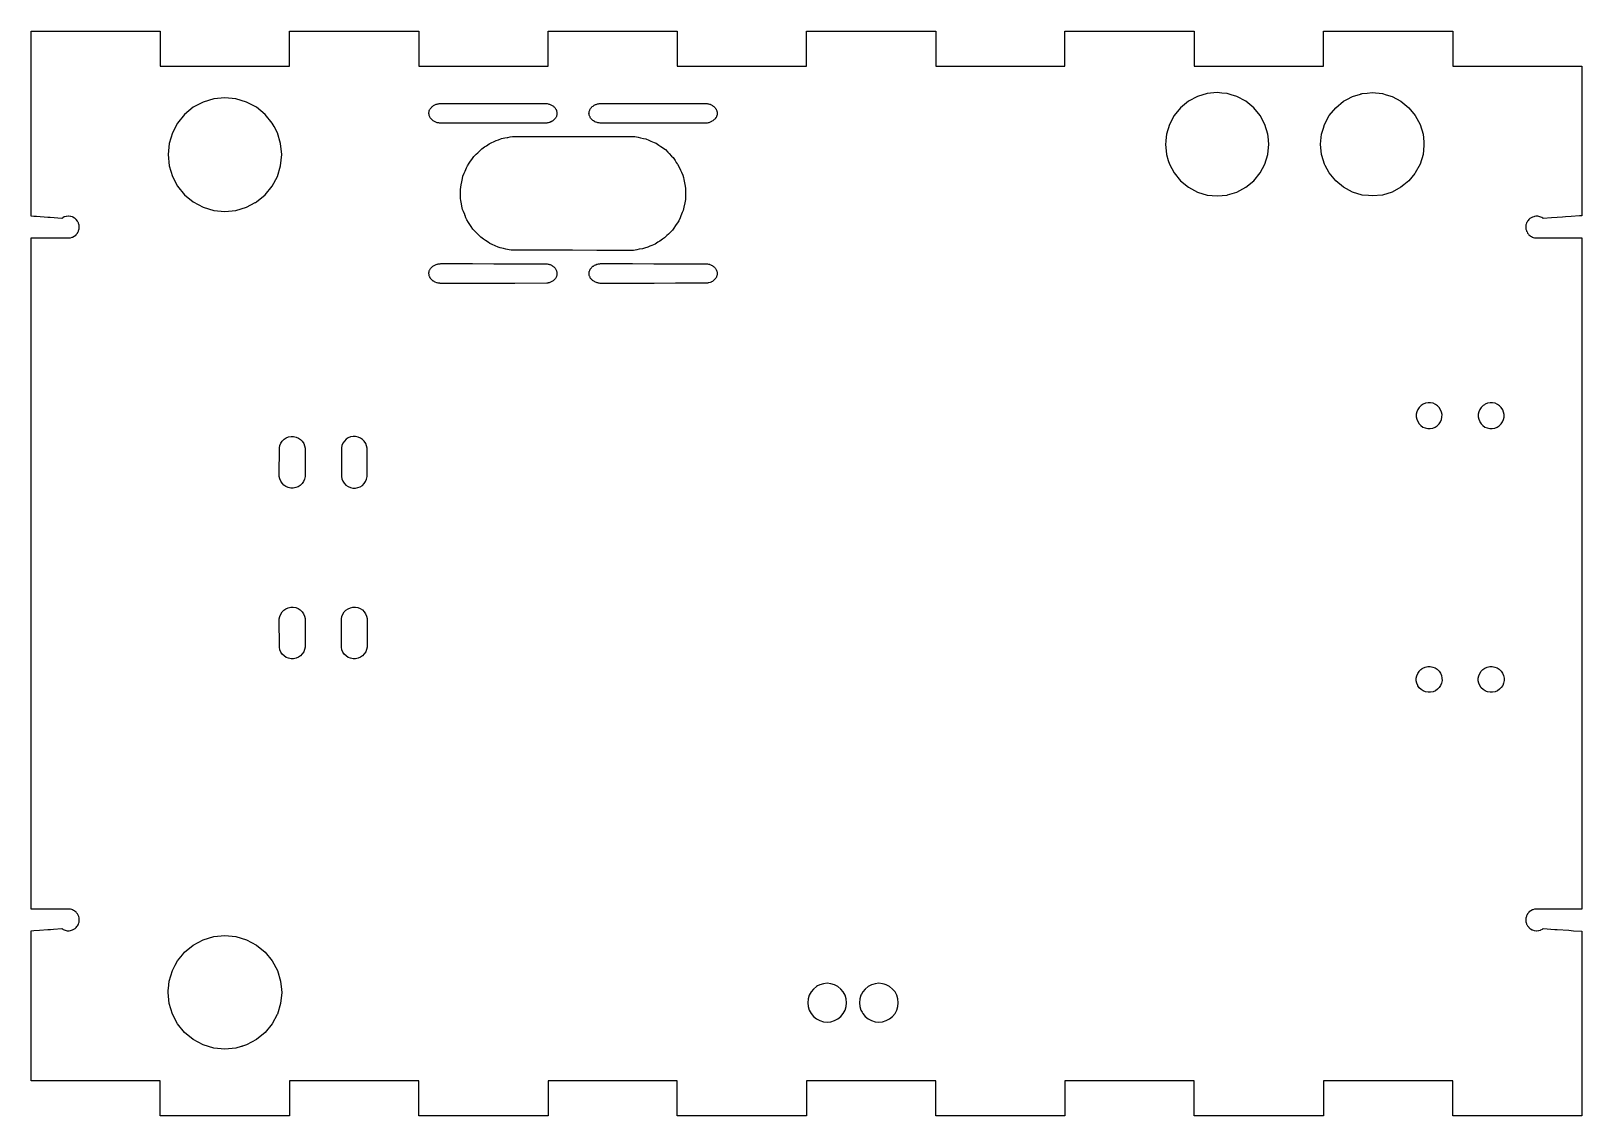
# Model space of a CAD drawing. Header units: millimetres. Extents: x 0 to 300, y 0 to 210.
import ezdxf

# ---------------------------------------------------------------- set-up
doc = ezdxf.new("R2010")
doc.units = ezdxf.units.MM

msp = doc.modelspace()

# ---------------------------------------------------------------- linework, layer by layer
for p, q in [((101.87, 193.9), (101.87, 193.75)), ((132.85, 194.19), (132.85, 194.05)), ((132.85, 194.05), (132.85, 193.95)), ((132.85, 193.95), (132.85, 193.8)), ((269.56, 187.9), (269.55, 187.8)), ((101.88, 163.02), (101.87, 162.93)), ((101.87, 162.93), (101.87, 162.78)), ((101.88, 163.17), (101.88, 163.02)), ((132.86, 162.98), (132.86, 162.83)), ((26.68, 24.46), (26.7, 24.6)), ((26.7, 24.6), (26.71, 24.7))]:
    msp.add_line(p, q)
for points in [[(9.41, 172.51), (9.31, 172.84), (9.28, 172.9), (9.12, 173.2), (8.9, 173.47), (8.86, 173.52), (8.59, 173.74), (8.54, 173.78), (8.24, 173.94), (8.18, 173.98), (7.85, 174.08), (7.78, 174.1), (7.44, 174.13), (7.37, 174.14), (7.03, 174.1), (6.96, 174.1), (6.64, 174), (6.57, 173.98), (6.27, 173.82), (6.21, 173.78), (6.12, 173.71), (6.1, 173.7), (3.87, 173.86), (3.41, 173.89), (1.17, 174.05), (0.71, 174.08), (0.25, 174.12), (0.14, 174.12), (0.14, 209.94), (25.14, 209.94), (25.14, 203.14), (50.14, 203.14), (50.14, 209.94), (75.14, 209.94), (75.14, 203.14), (100.14, 203.14), (100.14, 209.94), (125.14, 209.94), (125.14, 203.14), (150.14, 203.14), (150.14, 209.94), (175.14, 209.94), (175.14, 203.14), (200.14, 203.14), (200.14, 209.94), (225.14, 209.94), (225.14, 203.14), (250.14, 203.14), (250.14, 209.94), (275.14, 209.94), (275.14, 203.14), (300.14, 203.14), (300.14, 174.23), (299.64, 174.2), (298.04, 174.08), (296.94, 174), (296.39, 173.96), (295.34, 173.89), (294.25, 173.81), (292.64, 173.7), (292.6, 173.73), (292.54, 173.78), (292.39, 173.86), (292.18, 173.97), (292.02, 174.02), (291.78, 174.09), (291.62, 174.11), (291.37, 174.13), (291.21, 174.12), (290.96, 174.09), (290.8, 174.04), (290.57, 173.97), (290.42, 173.89), (290.21, 173.78), (290.08, 173.67), (289.89, 173.52), (289.73, 173.33), (289.63, 173.2), (289.51, 172.98), (289.43, 172.84), (289.36, 172.6), (289.31, 172.44), (289.29, 172.2), (289.27, 172.03), (289.3, 171.79), (289.31, 171.62), (289.38, 171.39), (289.43, 171.23), (289.51, 171.08), (289.63, 170.87), (289.78, 170.68), (289.89, 170.55), (290.08, 170.39), (290.21, 170.29), (290.35, 170.21), (290.57, 170.09), (290.73, 170.04), (290.96, 169.97), (291.13, 169.96), (291.37, 169.93), (291.4, 169.94)], [(269.55, 187.8), (269.39, 186.09), (268.82, 184.21), (267.89, 182.49), (267.83, 182.41), (266.65, 180.97), (265.7, 180.19), (265.13, 179.73), (263.4, 178.8), (261.53, 178.23), (259.58, 178.04), (258.84, 178.11), (257.63, 178.23), (255.75, 178.8), (254.02, 179.73), (252.51, 180.97), (251.26, 182.49), (250.49, 183.94), (250.34, 184.21), (249.85, 185.84), (249.77, 186.09), (249.58, 188.04), (249.77, 189.99), (249.83, 190.2), (250.13, 191.17), (250.34, 191.87), (251.26, 193.6), (252.51, 195.11), (254.02, 196.36), (254.68, 196.71), (255.75, 197.28), (257.29, 197.75), (257.32, 197.76), (257.35, 197.77), (257.4, 197.78), (257.43, 197.79), (257.48, 197.8), (257.52, 197.82), (257.63, 197.85), (258.58, 197.94), (259.58, 198.04), (261.53, 197.85), (262.24, 197.63), (263.4, 197.28), (265.13, 196.36), (266.65, 195.11), (267.89, 193.6), (268.82, 191.87), (269.39, 189.99), (269.53, 188.49), (269.54, 188.38), (269.56, 188.22), (269.57, 188.12), (269.58, 188.04), (269.57, 187.98), (269.56, 187.9)], [(77.16, 194.45), (77.18, 194.54), (77.25, 194.68), (77.3, 194.77), (77.36, 194.9), (77.41, 194.99), (77.52, 195.1), (77.59, 195.18), (77.67, 195.26), (77.78, 195.37), (77.92, 195.46), (78.01, 195.52), (78.15, 195.61), (78.25, 195.67), (78.41, 195.73), (78.52, 195.77), (78.68, 195.83), (78.8, 195.87), (78.97, 195.89), (79.09, 195.91), (79.27, 195.93), (79.39, 195.95), (83.51, 195.94), (89.69, 195.93), (95.87, 195.92), (95.96, 195.92), (99.99, 195.91), (100.14, 195.87), (100.16, 195.86), (100.27, 195.83), (100.44, 195.78), (100.56, 195.75), (100.71, 195.67), (100.81, 195.62), (100.96, 195.54), (101.06, 195.49), (101.18, 195.38), (101.26, 195.31), (101.38, 195.2), (101.46, 195.13), (101.55, 195), (101.6, 194.92), (101.69, 194.79), (101.74, 194.7), (101.77, 194.61), (101.81, 194.47), (101.85, 194.33), (101.88, 194.24), (101.88, 194.14)], [(108.13, 194.4), (108.15, 194.5), (108.21, 194.63), (108.25, 194.72), (108.32, 194.86), (108.36, 194.95), (108.47, 195.06), (108.54, 195.14), (108.64, 195.26), (108.71, 195.34), (108.85, 195.43), (108.94, 195.49), (109.08, 195.58), (109.17, 195.65), (109.34, 195.71), (109.45, 195.75), (109.61, 195.81), (109.72, 195.85), (109.89, 195.88), (110.01, 195.9), (110.19, 195.93), (110.31, 195.95), (114.43, 195.94), (120.61, 195.93), (125.14, 195.93), (126.79, 195.93), (130.91, 195.92), (131.08, 195.88), (131.19, 195.85), (131.37, 195.8), (131.48, 195.77), (131.58, 195.72), (131.74, 195.65), (131.89, 195.57), (131.99, 195.52), (132.12, 195.42), (132.2, 195.35), (132.32, 195.24), (132.41, 195.17), (132.46, 195.09), (132.55, 194.96), (132.64, 194.83), (132.7, 194.75), (132.74, 194.61), (132.78, 194.52), (132.82, 194.38), (132.85, 194.29), (132.85, 194.19)], [(77.14, 193.73), (77.13, 193.83), (77.11, 193.97), (77.09, 194.07), (77.11, 194.16), (77.14, 194.3), (77.16, 194.45)], [(101.87, 193.75), (101.84, 193.66), (101.79, 193.52), (101.76, 193.43), (101.71, 193.29), (101.65, 193.21), (101.56, 193.08), (101.5, 193), (101.48, 192.98), (101.41, 192.87), (101.28, 192.77), (101.2, 192.7), (101.07, 192.6), (100.99, 192.53), (100.88, 192.48), (100.73, 192.4), (100.63, 192.35), (100.47, 192.28), (100.36, 192.25), (100.19, 192.21), (100.14, 192.2), (100.07, 192.18), (99.9, 192.14), (95.78, 192.13), (93.88, 192.13), (89.6, 192.13), (83.42, 192.12), (79.3, 192.12), (79.18, 192.14), (79, 192.17), (78.88, 192.19), (78.71, 192.22), (78.6, 192.26), (78.44, 192.32), (78.33, 192.37), (78.17, 192.43), (78.08, 192.49), (77.94, 192.59), (77.85, 192.65), (77.71, 192.74), (77.64, 192.82), (77.54, 192.94), (77.47, 193.02), (77.37, 193.14), (77.3, 193.27), (77.26, 193.36), (77.2, 193.5), (77.16, 193.59), (77.14, 193.73)], [(101.88, 194.14), (101.87, 193.99), (101.87, 193.9)], [(132.86, 193.8), (132.83, 193.71), (132.78, 193.57), (132.75, 193.48), (132.71, 193.34), (132.65, 193.25), (132.57, 193.13), (132.51, 193.04), (132.42, 192.91), (132.3, 192.81), (132.22, 192.74), (132.1, 192.63), (132.02, 192.56), (131.86, 192.48), (131.76, 192.43), (131.61, 192.35), (131.51, 192.3), (131.39, 192.27), (131.22, 192.22), (131.11, 192.19), (130.94, 192.15), (126.82, 192.14), (125.14, 192.14), (120.64, 192.13), (116.52, 192.13), (110.34, 192.12), (110.22, 192.13), (110.04, 192.16), (109.92, 192.18), (109.75, 192.2), (109.64, 192.24), (109.47, 192.3), (109.36, 192.34), (109.2, 192.41), (109.11, 192.47), (108.97, 192.56), (108.83, 192.65), (108.74, 192.71), (108.66, 192.79), (108.56, 192.9), (108.48, 192.98), (108.38, 193.1), (108.31, 193.23), (108.27, 193.32), (108.22, 193.41), (108.15, 193.54), (108.13, 193.69), (108.11, 193.78), (108.09, 193.92), (108.07, 194.02), (108.09, 194.16)], [(108.09, 194.16), (108.11, 194.26), (108.13, 194.4)], [(104.71, 167.54), (100.14, 167.54), (93.03, 167.55), (92.61, 167.64), (91.97, 167.78), (91.55, 167.86), (90.91, 168), (90.51, 168.17), (89.92, 168.42), (89.32, 168.68), (88.92, 168.85), (88.56, 169.09), (88.02, 169.46), (87.67, 169.71), (87.13, 170.07), (86.68, 170.54), (86.07, 171.16), (85.61, 171.62), (85.26, 172.17), (85.02, 172.53), (84.79, 172.89), (84.43, 173.44), (84.27, 173.84), (84.09, 174.29), (84.08, 174.31), (84.03, 174.44), (83.78, 175.05), (83.62, 175.45), (83.5, 176.09), (83.42, 176.51), (83.3, 177.15), (83.22, 177.58), (83.23, 178.23), (83.24, 178.66), (83.24, 179.31), (83.25, 179.74), (83.34, 180.17), (83.47, 180.8), (83.6, 181.44), (83.69, 181.86), (83.95, 182.46), (84.12, 182.86), (84.37, 183.46), (84.55, 183.86), (84.91, 184.39), (85.16, 184.75), (85.4, 185.11), (85.77, 185.65), (86.23, 186.1), (86.54, 186.4), (87.01, 186.86), (87.32, 187.16), (87.86, 187.52), (88.22, 187.75), (88.77, 188.11), (89.13, 188.34), (89.73, 188.59), (90.14, 188.75), (90.54, 188.91), (91.14, 189.15), (91.78, 189.27), (92.21, 189.35), (92.37, 189.38), (92.85, 189.47), (93.27, 189.55), (100.14, 189.55), (100.37, 189.55), (101.92, 189.55), (105.11, 189.54), (109.84, 189.54), (116.94, 189.53), (117.58, 189.4), (118, 189.31), (118.64, 189.17), (119.06, 189.08), (119.66, 188.83), (120.06, 188.66), (120.65, 188.4), (121.05, 188.23), (121.59, 187.87), (121.95, 187.62), (122.84, 187.01), (123.3, 186.54), (123.6, 186.24), (124.05, 185.77), (124.36, 185.46), (124.71, 184.91), (124.95, 184.55), (125.14, 184.26), (125.19, 184.19), (125.54, 183.64), (125.78, 183.04), (125.95, 182.64), (126.19, 182.04), (126.35, 181.63), (126.43, 181.21), (126.55, 180.57), (126.67, 179.93), (126.75, 179.5), (126.74, 179.07), (126.74, 178.42), (126.73, 177.99), (126.73, 177.34), (126.59, 176.7), (126.41, 175.85), (126.28, 175.22), (126.11, 174.82), (125.85, 174.22), (125.68, 173.82), (125.43, 173.22), (125.18, 172.87), (125.14, 172.8), (124.82, 172.33), (124.45, 171.79), (124.2, 171.43), (123.89, 171.13), (123.43, 170.68), (123.12, 170.37), (122.66, 169.92), (122.29, 169.68), (121.75, 169.33), (121.39, 169.09), (120.84, 168.73), (120.24, 168.49), (119.84, 168.33), (119.43, 168.17), (118.83, 167.93), (118.4, 167.85), (117.76, 167.73), (117.34, 167.65), (116.7, 167.53), (109.6, 167.53), (104.87, 167.54), (104.71, 167.54)], [(7.35, 40.14), (7.32, 40.15), (0.14, 40.15), (0.14, 169.94), (4.88, 169.94), (7.32, 169.94), (7.37, 169.94), (7.71, 169.97), (7.78, 169.98), (8.11, 170.08), (8.18, 170.1), (8.48, 170.26), (8.54, 170.29), (8.59, 170.33), (8.86, 170.55), (8.9, 170.61), (9.12, 170.87), (9.28, 171.17), (9.31, 171.23), (9.41, 171.56), (9.43, 171.63)], [(9.43, 171.63), (9.47, 171.97), (9.47, 172.04), (9.44, 172.38), (9.43, 172.45), (9.41, 172.51)], [(291.4, 169.94), (291.43, 169.94), (293.18, 169.93), (300.14, 169.93), (300.14, 40.15), (291.43, 40.15), (291.38, 40.15)], [(77.11, 162.98), (77.1, 163.08), (77.12, 163.22), (77.14, 163.32), (77.16, 163.46), (77.18, 163.56), (77.25, 163.69), (77.3, 163.78), (77.36, 163.91), (77.41, 164), (77.52, 164.12), (77.59, 164.19), (77.7, 164.31), (77.77, 164.39), (77.86, 164.45), (78.01, 164.54), (78.15, 164.63), (78.24, 164.69), (78.41, 164.75), (78.52, 164.79), (78.68, 164.85), (78.79, 164.89), (78.91, 164.9), (78.94, 164.91), (79.09, 164.93), (79.26, 164.95), (79.38, 164.97)], [(77.14, 162.75), (77.13, 162.84), (77.11, 162.98)], [(101.87, 162.78), (101.84, 162.69), (101.79, 162.55), (101.76, 162.46), (101.71, 162.32), (101.65, 162.23), (101.57, 162.11), (101.51, 162.02), (101.42, 161.9), (101.33, 161.83), (101.21, 161.73), (101.12, 161.66), (101, 161.55), (100.89, 161.5), (100.74, 161.43), (100.64, 161.38), (100.49, 161.3), (100.37, 161.27), (100.2, 161.23), (100.14, 161.22), (100.08, 161.2), (99.91, 161.16), (93.73, 161.15), (89.61, 161.15), (85.49, 161.14), (79.31, 161.14), (79.19, 161.16), (79.02, 161.19), (78.9, 161.21), (78.72, 161.23), (78.61, 161.28), (78.34, 161.38), (78.18, 161.45), (78.04, 161.54), (77.95, 161.6), (77.86, 161.66), (77.72, 161.76), (77.65, 161.84), (77.55, 161.95), (77.44, 162.07), (77.41, 162.12), (77.39, 162.13), (77.38, 162.15), (77.31, 162.29), (77.27, 162.38), (77.23, 162.47), (77.16, 162.6), (77.14, 162.75)], [(79.38, 164.97), (85.56, 164.96), (89.68, 164.95), (95.86, 164.94), (99.98, 164.93), (100.15, 164.88), (100.27, 164.85), (100.44, 164.81), (100.55, 164.78), (100.7, 164.7), (100.8, 164.64), (100.95, 164.56), (101.05, 164.51), (101.17, 164.41), (101.26, 164.33), (101.38, 164.23), (101.46, 164.16), (101.52, 164.07), (101.6, 163.94), (101.68, 163.82), (101.74, 163.73), (101.78, 163.59), (101.81, 163.5), (101.84, 163.4), (101.88, 163.26), (101.88, 163.17)], [(108.09, 162.93), (108.08, 163.03), (108.1, 163.17), (108.11, 163.27)], [(108.13, 162.69), (108.12, 162.79), (108.09, 162.93)], [(108.11, 163.27), (108.13, 163.41), (108.14, 163.5)], [(124.78, 161.16), (120.66, 161.15), (114.48, 161.14), (110.36, 161.13), (110.24, 161.15), (110.06, 161.18), (109.94, 161.19), (109.76, 161.22), (109.65, 161.26), (109.49, 161.32), (109.32, 161.38), (109.22, 161.42), (109.12, 161.48), (108.98, 161.57), (108.89, 161.63), (108.75, 161.72), (108.68, 161.8), (108.57, 161.91), (108.46, 162.03), (108.39, 162.1), (108.32, 162.24), (108.27, 162.33), (108.2, 162.46), (108.16, 162.55), (108.13, 162.69)], [(108.14, 163.5), (108.21, 163.64), (108.25, 163.73), (108.31, 163.86), (108.36, 163.95), (108.46, 164.07), (108.53, 164.15), (108.64, 164.27), (108.71, 164.35), (108.84, 164.44), (108.94, 164.5), (109.03, 164.56), (109.16, 164.66), (109.33, 164.72), (109.43, 164.76), (109.6, 164.83), (109.71, 164.87), (109.88, 164.9), (110, 164.92), (110.18, 164.95), (110.29, 164.97), (116.47, 164.96), (120.6, 164.95), (125.14, 164.95), (126.78, 164.95), (130.9, 164.94), (131.01, 164.91), (131.18, 164.87), (131.35, 164.83), (131.47, 164.8), (131.62, 164.72), (131.73, 164.67), (131.88, 164.6), (131.98, 164.55), (132.11, 164.44), (132.19, 164.37), (132.32, 164.27), (132.4, 164.2), (132.49, 164.07), (132.55, 163.99), (132.61, 163.91), (132.7, 163.78), (132.74, 163.64), (132.78, 163.55), (132.82, 163.41), (132.85, 163.32), (132.85, 163.22)], [(132.86, 162.83), (132.83, 162.74), (132.79, 162.6), (132.76, 162.51), (132.72, 162.37), (132.66, 162.28), (132.58, 162.15), (132.52, 162.07), (132.44, 161.94), (132.35, 161.87), (132.23, 161.76), (132.15, 161.69), (132.03, 161.59), (131.93, 161.53), (131.78, 161.46), (131.68, 161.4), (131.53, 161.32), (131.24, 161.25), (131.13, 161.22), (130.96, 161.17), (125.14, 161.16), (124.78, 161.16)], [(132.85, 163.22), (132.86, 163.07), (132.86, 162.98)], [(50.88, 98.53), (51.36, 98.44), (51.82, 98.26), (52.23, 97.99), (52.58, 97.65), (52.85, 97.24), (53.05, 96.79), (53.15, 96.31), (53.15, 90.82), (53.06, 90.34), (52.88, 89.89), (52.61, 89.48), (52.27, 89.13), (51.87, 88.85), (51.41, 88.66), (50.93, 88.56), (50.44, 88.55), (49.96, 88.64), (49.51, 88.82), (49.1, 89.09), (48.75, 89.43), (48.47, 89.84), (48.28, 90.29), (48.18, 90.77), (48.17, 96.26), (48.26, 96.74), (48.45, 97.2), (48.71, 97.61), (49.06, 97.96), (49.46, 98.23), (49.91, 98.43), (50.39, 98.53), (50.88, 98.53)], [(62.88, 98.53), (63.36, 98.44), (63.82, 98.26), (64.23, 97.99), (64.58, 97.65), (64.85, 97.24), (65.05, 96.79), (65.15, 96.31), (65.15, 96.29), (65.15, 90.82), (65.06, 90.34), (64.88, 89.89), (64.61, 89.48), (64.27, 89.13), (63.87, 88.85), (63.41, 88.66), (62.93, 88.56), (62.44, 88.55), (61.96, 88.64), (61.51, 88.82), (61.1, 89.09), (60.74, 89.44), (60.47, 89.84), (60.28, 90.29), (60.18, 90.77), (60.17, 96.26), (60.26, 96.74), (60.45, 97.2), (60.71, 97.61), (61.06, 97.96), (61.46, 98.23), (61.91, 98.43), (62.39, 98.53), (62.88, 98.53)], [(268.38, 83.39), (268.19, 83.81), (268.09, 84.29), (268.09, 84.78), (268.18, 85.26), (268.36, 85.72), (268.62, 86.11), (268.63, 86.13), (268.97, 86.48), (269.14, 86.59), (269.21, 86.64), (269.38, 86.75), (269.83, 86.95), (270.31, 87.05), (270.8, 87.05)], [(270.8, 87.05), (271.28, 86.96), (271.73, 86.78), (272.14, 86.51), (272.49, 86.17), (272.77, 85.77), (272.96, 85.31), (273.06, 84.83), (273.07, 84.34), (272.98, 83.86), (272.8, 83.41), (272.53, 83), (272.18, 82.65), (271.78, 82.37), (271.33, 82.18), (270.85, 82.08), (270.36, 82.07), (269.88, 82.16), (269.42, 82.35), (269.01, 82.61), (268.66, 82.96), (268.42, 83.31), (268.39, 83.36), (268.38, 83.39)], [(282.8, 87.05), (283.28, 86.96), (283.73, 86.78), (284.14, 86.51), (284.49, 86.17), (284.77, 85.77), (284.96, 85.31), (285.06, 84.83), (285.07, 84.34), (284.98, 83.86), (284.8, 83.41), (284.53, 83), (284.18, 82.65), (283.78, 82.37), (283.33, 82.18), (282.85, 82.08), (282.36, 82.07), (281.88, 82.16), (281.68, 82.24), (281.42, 82.35), (281.01, 82.61), (280.66, 82.96), (280.39, 83.36), (280.19, 83.81), (280.09, 84.29), (280.09, 84.78), (280.18, 85.26), (280.36, 85.72), (280.63, 86.13), (280.97, 86.48), (281.38, 86.75), (281.83, 86.95), (282.09, 87), (282.31, 87.05), (282.8, 87.05)], [(289.33, 37.57), (289.43, 37.25), (289.47, 37.18), (289.63, 36.88), (289.84, 36.62), (289.89, 36.56), (290.15, 36.35), (290.21, 36.3), (290.51, 36.14), (290.57, 36.11), (290.9, 36.01), (290.96, 35.99), (291.3, 35.96), (291.37, 35.95), (291.71, 35.98), (291.78, 35.99), (292.11, 36.09), (292.18, 36.11), (292.48, 36.27), (292.54, 36.3), (292.62, 36.37), (292.64, 36.39), (294.88, 36.23), (295.34, 36.2), (297.58, 36.04), (298.04, 36), (298.5, 35.97), (300.14, 35.85), (300.14, 0.14), (275.14, 0.14), (275.14, 6.94), (250.14, 6.94), (250.14, 0.14), (225.14, 0.14), (225.14, 6.94), (200.14, 6.94), (200.14, 0.14), (175.14, 0.14), (175.14, 6.94), (150.14, 6.94), (150.14, 0.14), (125.14, 0.14), (125.14, 6.94), (100.14, 6.94), (100.14, 0.14), (75.14, 0.14), (75.14, 6.94), (50.14, 6.94), (50.14, 0.14), (25.14, 0.14), (25.14, 6.94), (0.14, 6.94), (0.14, 35.96), (0.71, 36), (1.8, 36.08), (3.41, 36.19), (3.91, 36.23), (4.5, 36.27), (6.1, 36.39), (6.14, 36.35), (6.21, 36.3), (6.35, 36.22), (6.57, 36.11), (6.73, 36.06), (6.96, 35.99), (7.13, 35.97), (7.37, 35.95), (7.54, 35.96), (7.78, 35.99), (7.94, 36.04), (8.18, 36.11), (8.32, 36.19), (8.54, 36.3), (8.67, 36.41), (8.86, 36.56), (9.01, 36.75), (9.12, 36.88), (9.23, 37.1), (9.31, 37.24), (9.38, 37.48), (9.43, 37.64), (9.46, 37.88), (9.47, 38.05), (9.45, 38.29), (9.43, 38.46), (9.36, 38.69), (9.31, 38.85), (9.23, 39), (9.12, 39.21), (8.96, 39.4), (8.86, 39.53), (8.67, 39.69), (8.54, 39.79), (8.39, 39.87), (8.18, 39.99), (8.02, 40.04), (7.78, 40.11), (7.62, 40.12), (7.37, 40.15), (7.35, 40.14)], [(291.38, 40.15), (291.03, 40.12), (290.96, 40.11), (290.64, 40.01), (290.57, 39.99), (290.27, 39.83), (290.21, 39.8), (290.15, 39.75), (289.89, 39.53), (289.84, 39.48), (289.63, 39.22), (289.47, 38.92), (289.43, 38.85), (289.33, 38.53), (289.31, 38.46)], [(289.31, 38.46), (289.28, 38.12), (289.27, 38.05), (289.31, 37.71), (289.31, 37.64), (289.33, 37.57)], [(26.71, 24.7), (26.72, 24.82), (26.85, 26.19), (27.48, 28.25), (28.04, 29.3), (28.5, 30.15), (29.43, 31.3), (29.86, 31.82), (31.53, 33.19), (33.43, 34.2), (35.5, 34.83), (37.64, 35.04), (39.79, 34.83), (41.85, 34.2), (43.75, 33.19), (45.42, 31.82), (46.79, 30.15), (47.8, 28.25), (48.43, 26.19), (48.59, 24.59), (48.64, 24.04), (48.43, 21.9), (47.8, 19.83), (47.77, 19.77), (46.79, 17.93), (45.42, 16.26), (43.75, 14.9), (41.85, 13.88), (41.05, 13.64), (41, 13.62), (40.97, 13.61), (40.91, 13.59), (40.87, 13.58), (40.81, 13.56), (40.76, 13.55), (39.79, 13.25), (37.64, 13.04), (35.5, 13.25), (33.43, 13.88), (31.53, 14.9), (29.86, 16.26), (28.5, 17.93), (27.48, 19.83), (26.85, 21.9), (26.64, 24.04), (26.65, 24.09), (26.66, 24.2), (26.67, 24.36), (26.68, 24.46)]]:
    msp.add_lwpolyline(points)
for points in [[(239.39, 186.09), (239.58, 188.04), (239.43, 189.55), (239.39, 189.99), (238.82, 191.87), (237.89, 193.6), (236.65, 195.11), (235.13, 196.36), (233.4, 197.28), (232.27, 197.62), (231.53, 197.85), (230.51, 197.95), (229.58, 198.04), (227.63, 197.85), (225.75, 197.28), (224.02, 196.36), (222.9, 195.44), (222.51, 195.11), (221.26, 193.6), (220.34, 191.87), (219.77, 189.99), (219.65, 188.78), (219.63, 188.59), (219.58, 188.04), (219.77, 186.09), (220.12, 184.93), (220.34, 184.21), (221.26, 182.49), (222.51, 180.97), (224.02, 179.73), (225.75, 178.8), (227.63, 178.23), (229.58, 178.04), (231.53, 178.23), (231.56, 178.24), (233.4, 178.8), (235.13, 179.73), (236.65, 180.97), (237.89, 182.49), (238.82, 184.21)], [(26.64, 186.04), (26.85, 183.9), (27.48, 181.83), (28.5, 179.93), (29.86, 178.26), (31.53, 176.9), (33.43, 175.88), (35.5, 175.25), (37.64, 175.04), (39.79, 175.25), (41.85, 175.88), (43.52, 176.77), (43.54, 176.78), (43.75, 176.9), (45.42, 178.26), (46.79, 179.93), (47.8, 181.83), (48.43, 183.9), (48.64, 186.04), (48.43, 188.19), (47.8, 190.25), (47.16, 191.45), (47.15, 191.47), (46.79, 192.15), (45.42, 193.82), (43.75, 195.19), (41.85, 196.2), (39.79, 196.83), (37.64, 197.04), (35.5, 196.83), (33.43, 196.2), (31.53, 195.19), (29.86, 193.82), (28.5, 192.15), (27.48, 190.25), (26.85, 188.19)], [(270.8, 133.07), (271.28, 133.16), (271.73, 133.35), (272.14, 133.61), (272.49, 133.96), (272.77, 134.36), (272.96, 134.81), (273.06, 135.29), (273.07, 135.78), (272.98, 136.26), (272.8, 136.72), (272.53, 137.13), (272.18, 137.48), (271.78, 137.75), (271.33, 137.95), (270.85, 138.05), (270.36, 138.05), (269.88, 137.96), (269.42, 137.78), (269.01, 137.51), (268.66, 137.17), (268.39, 136.77), (268.19, 136.31), (268.09, 135.83), (268.09, 135.34), (268.18, 134.86), (268.36, 134.41), (268.63, 134), (268.97, 133.65), (269.38, 133.37), (269.83, 133.18), (270.31, 133.08)], [(282.31, 133.08), (282.8, 133.07), (283.28, 133.16), (283.73, 133.35), (284.14, 133.61), (284.49, 133.96), (284.77, 134.36), (284.96, 134.81), (285.06, 135.29), (285.07, 135.78), (284.98, 136.26), (284.8, 136.72), (284.53, 137.13), (284.18, 137.48), (283.78, 137.75), (283.33, 137.95), (282.85, 138.05), (282.36, 138.05), (281.88, 137.96), (281.42, 137.78), (281.38, 137.75), (281.26, 137.67), (281.01, 137.51), (280.66, 137.17), (280.39, 136.77), (280.19, 136.31), (280.09, 135.83), (280.09, 135.34), (280.18, 134.86), (280.36, 134.41), (280.45, 134.27), (280.52, 134.16), (280.63, 134), (280.97, 133.65), (281.38, 133.37), (281.83, 133.18)], [(50.44, 131.53), (50.93, 131.53), (51.41, 131.43), (51.87, 131.23), (52.27, 130.96), (52.61, 130.61), (52.88, 130.2), (53.06, 129.74), (53.15, 129.26), (53.15, 123.77), (53.05, 123.29), (52.85, 122.84), (52.58, 122.43), (52.23, 122.09), (51.82, 121.82), (51.36, 121.64), (50.88, 121.55), (50.39, 121.56), (49.91, 121.66), (49.46, 121.85), (49.06, 122.13), (48.71, 122.48), (48.45, 122.89), (48.26, 123.34), (48.17, 123.82), (48.17, 123.98), (48.18, 129.31), (48.28, 129.79), (48.47, 130.24), (48.75, 130.65), (49.1, 130.99), (49.51, 131.26), (49.96, 131.44)], [(60.18, 129.31), (60.17, 123.82), (60.26, 123.34), (60.45, 122.89), (60.71, 122.48), (61.06, 122.13), (61.46, 121.85), (61.91, 121.66), (62.39, 121.56), (62.88, 121.55), (63.36, 121.64), (63.82, 121.82), (64.23, 122.09), (64.58, 122.43), (64.85, 122.84), (65.05, 123.29), (65.15, 123.77), (65.15, 123.85), (65.15, 129.26), (65.06, 129.74), (64.88, 130.2), (64.61, 130.61), (64.27, 130.96), (63.87, 131.23), (63.41, 131.43), (62.93, 131.53), (62.44, 131.53), (61.96, 131.44), (61.51, 131.26), (61.1, 130.99), (60.75, 130.65), (60.47, 130.24), (60.28, 129.79)], [(154.87, 25.72), (154.14, 25.79), (153.41, 25.72), (152.71, 25.51), (152.3, 25.29), (152.06, 25.16), (151.49, 24.69), (151.02, 24.12), (150.68, 23.48), (150.46, 22.77), (150.39, 22.04), (150.46, 21.31), (150.68, 20.61), (151.02, 19.96), (151.49, 19.39), (152.06, 18.92), (152.46, 18.71), (152.71, 18.58), (153.41, 18.36), (154.14, 18.29), (154.87, 18.36), (155.58, 18.58), (156.22, 18.92), (156.79, 19.39), (157.26, 19.96), (157.61, 20.61), (157.82, 21.31), (157.89, 22.04), (157.82, 22.77), (157.61, 23.48), (157.26, 24.12), (156.79, 24.69), (156.22, 25.16), (155.58, 25.51)], [(167.82, 21.31), (167.89, 22.04), (167.82, 22.77), (167.61, 23.48), (167.26, 24.12), (166.79, 24.69), (166.22, 25.16), (165.58, 25.51), (165.14, 25.64), (164.87, 25.72), (164.14, 25.79), (163.41, 25.72), (162.97, 25.59), (162.71, 25.51), (162.46, 25.38), (162.06, 25.16), (161.49, 24.69), (161.02, 24.12), (160.81, 23.72), (160.68, 23.48), (160.46, 22.77), (160.39, 22.04), (160.46, 21.31), (160.68, 20.61), (160.89, 20.2), (161.02, 19.96), (161.49, 19.39), (162.06, 18.92), (162.71, 18.58), (163.41, 18.36), (164.14, 18.29), (164.87, 18.36), (165.58, 18.58), (166.22, 18.92), (166.79, 19.39), (167.26, 19.96), (167.61, 20.61)]]:
    msp.add_lwpolyline(points, close=True)

doc.saveas('drawing.dxf')
